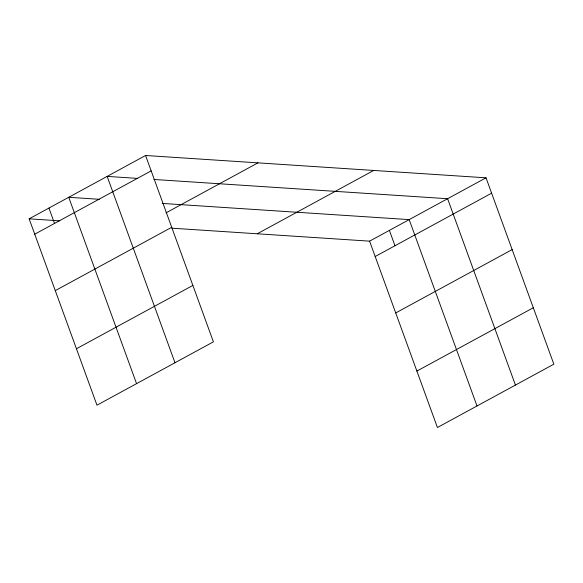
<?xml version="1.0" encoding="UTF-8"?>
<svg xmlns="http://www.w3.org/2000/svg" width="583" height="583" viewBox="0 0 583 583"><rect width="100%" height="100%" fill="white"/><g stroke="black" fill="none" stroke-linecap="round" stroke-linejoin="round"><path stroke-width="0.87" d="M145.575 155.493L213.407 341.849L96.975 405.185L29.15 218.829L145.575 155.493L486.025 177.815L553.85 364.171L437.425 427.507L369.593 241.151L171.774 228.179M34.74 234.191L151.172 170.863M166.038 212.846L257.926 162.861M55.283 290.618L171.708 227.29M257.249 233.783L373.674 170.447M76.439 348.758L192.864 285.422M369.593 241.151L486.025 177.815M375.19 256.513L491.615 193.177M395.726 312.94L512.151 249.604M416.881 371.079L533.314 307.744M137.712 178.398L107.155 176.394L174.987 362.75M153.89 179.462L447.598 198.716L515.43 385.072M99.292 199.299L68.736 197.294L136.56 383.65M162.205 203.423L409.179 219.616L477.011 405.972M29.15 218.829L59.706 220.833M389.386 230.38L394.983 245.749M48.943 208.065L54.532 223.427"/></g></svg>
